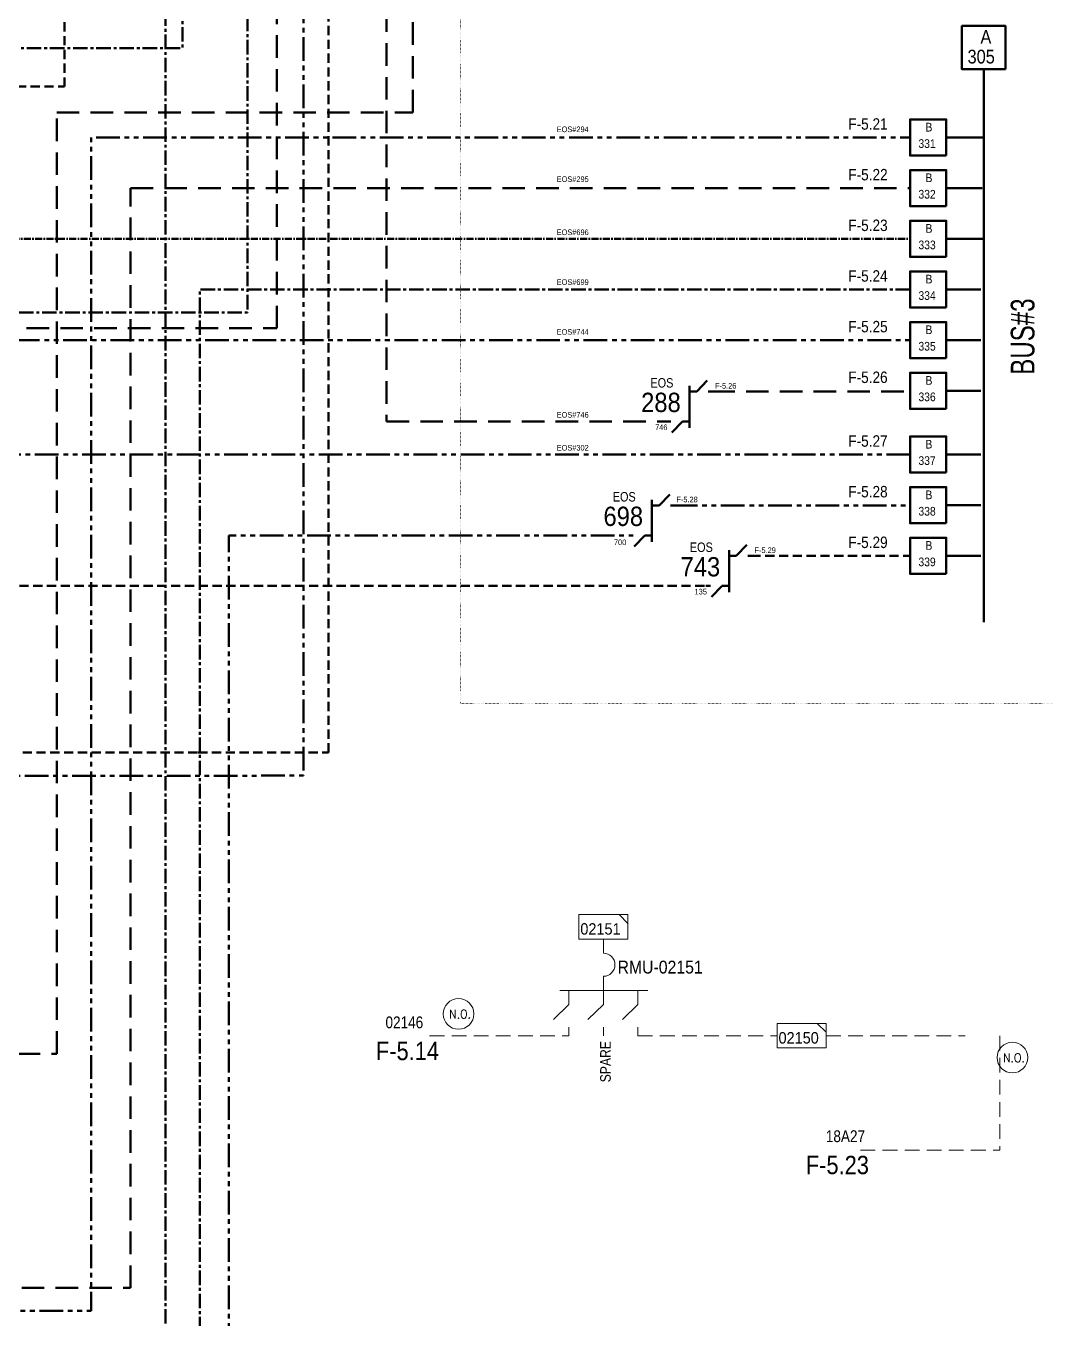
# Model space of a CAD drawing. Header units: metres. Extents: x 65984 to 144644, y -19036 to 23726.
# Drawn here: x 121396 to 121924, y 20476 to 21146 of the extents above; entities that cross this region are included whole.
import ezdxf
from ezdxf.enums import TextEntityAlignment as Align

# ---------------------------------------------------------------- set-up
doc = ezdxf.new("R2010")
doc.units = ezdxf.units.M
doc.header["$MEASUREMENT"] = 0
for name, pattern in [('( Center )', [2, 1.25, -0.25, 0.25, -0.25]), ('( Phantom )', [2.5, 1.25, -0.25, 0.25, -0.25, 0.25, -0.25]), ('DGN Style 1', [0.6, 0, -0.6]), ('HIDDEN2', [2381.25, 1587.5, -793.75])]:
    doc.linetypes.add(name, pattern=pattern)
doc.layers.get('0').update_dxf_attribs({"color": 95, "lineweight": 40})
for name, color, linetype, lineweight in [('d_eos', 111, 'Continuous', 40), ('d_eos no', 121, 'Continuous', 40), ('d_grid line', 7, 'DGN Style 1', 0), ('d_switch', 95, 'Continuous', 40), ('d_tf no', 6, 'Continuous', 40), ('d_ug cable', 95, 'Continuous', 40), ('d_ug main line', 95, 'Continuous', 40), ('FDR  1  05', 172, 'Continuous', 40), ('FDR  1  16', 234, 'Continuous', 40), ('GRID STATION 01', 7, 'Continuous', 40), ('Level 37', 7, 'Continuous', 0), ('SW N O', 114, 'Continuous', 30)]:
    doc.layers.add(name, color=color, linetype=linetype, lineweight=lineweight)
doc.styles.add('Style-Arial', font='arial.ttf')
doc.styles.add('Style-ENGINEERING', font='ENGINEERING.shx')
doc.styles.add('Style-msdefault', font='msdefault.shx')
doc.styles.add('Style-STANDARD', font='STANDARD.shx')

# ---------------------------------------------------------------- blocks, each defined once
blk = doc.blocks.new('TF_8')
at = {"color": 0, "linetype": 'ByBlock', "lineweight": -2}
blk.add_line((6.3, 4.95), (9.9, 1.35), dxfattribs=at)
blk.add_3dface([(-10.1, 4.95), (9.9, 4.95), (9.9, -5.05), (-10.1, -5.05)], dxfattribs=at)
blk = doc.blocks.new('*U2917')
at = {"layer": 'FDR  1  05', "color": 134, "linetype": 'Continuous', "lineweight": 13, "flags": 128}
blk.add_lwpolyline([(5.48, 4.27), (8.55, 1.2), (8.55, 4.27)], close=True, dxfattribs=at)
at = {"layer": 'FDR  1  05', "color": 134, "linetype": 'Continuous', "lineweight": 13, "xscale": 0.8535245333131426, "yscale": 0.8535245333131426, "zscale": 0.4603086052944557, "rotation": 359.9999999999999}
blk.add_blockref('TF_8', (0.1, 0.05), dxfattribs=at)
blk = doc.blocks.new('*U3883')
at = {"layer": 'd_eos', "color": 7, "linetype": 'Continuous', "lineweight": 13, "ltscale": 1.001928}
for p, q in [((1.61, 27.8), (1.61, 19.69)), ((1.61, 6.37), (1.61, -1.74)), ((-23.51, -1.74), (27.12, -1.74)), ((-18.25, -1.8), (-18.25, -9.91)), ((1.61, -1.8), (1.62, -9.91)), ((21.47, -1.8), (21.48, -9.91)), ((-18.25, -9.91), (-27.12, -18.53)), ((1.62, -9.91), (-7.26, -18.53)), ((21.48, -9.91), (12.6, -18.53)), ((-18.24, -22.89), (-18.24, -27.82)), ((1.62, -22.89), (1.62, -27.82)), ((21.48, -22.89), (21.48, -27.82))]:
    blk.add_line(p, q, dxfattribs=at)
at = {"layer": 'd_ug cable', "color": 2, "linetype": 'Continuous', "lineweight": 0}
blk.add_arc((1.61, 13.03), 6.66, 270, 90, dxfattribs=at)
blk = doc.blocks.new('*U3884')
at = {"layer": 'SW N O', "color": 3, "lineweight": 13, "ltscale": 0.426762}
blk.add_circle((0, 0), 16.8, dxfattribs=at)
at = {"layer": 'SW N O', "color": 3, "lineweight": 13, "style": 'Style-STANDARD'}
blk.add_text('N.O.', height=9.6, dxfattribs=at).set_placement((1.7, -0.2), align=Align.MIDDLE_CENTER)

msp = doc.modelspace()

# ---------------------------------------------------------------- linework, layer by layer
at = {"layer": 'd_eos', "color": 7, "linetype": 'Continuous', "lineweight": 211, "ltscale": 0.54966}
for p, q in [((121739.74, 20937.76), (121739.74, 20959.51)), ((121739.74, 20956.61), (121743.47, 20956.61)), ((121743.47, 20956.61), (121748.91, 20962.23)), ((121749.43, 20956.61), (121751.7, 20956.61)), ((121730.05, 20940.97), (121727.78, 20940.97)), ((121736.01, 20940.97), (121730.56, 20935.35)), ((121739.74, 20940.97), (121736.01, 20940.97)), ((121723.96, 20897.61), (121729.41, 20903.22)), ((121720.23, 20878.76), (121720.23, 20900.51)), ((121720.23, 20897.61), (121723.96, 20897.61)), ((121729.92, 20897.61), (121732.19, 20897.61)), ((121710.54, 20881.97), (121708.27, 20881.97)), ((121716.5, 20881.97), (121711.06, 20876.35)), ((121720.23, 20881.97), (121716.5, 20881.97)), ((121763.89, 20871.49), (121769.34, 20877.1)), ((121760.17, 20852.64), (121760.16, 20874.39)), ((121760.17, 20871.49), (121763.89, 20871.49)), ((121769.86, 20871.49), (121772.12, 20871.49)), ((121750.47, 20855.85), (121748.21, 20855.85)), ((121756.44, 20855.84), (121750.99, 20850.23)), ((121760.17, 20855.85), (121756.44, 20855.85))]:
    msp.add_line(p, q, dxfattribs=at)
at = {"layer": 'd_grid line', "color": 7, "linetype": 'DGN Style 1', "lineweight": 0, "flags": 128}
msp.add_lwpolyline([(122066.78, 21740.77), (121621.13, 21740.77), (121621.13, 20794.93), (122066.78, 20794.93)], close=True, dxfattribs=at)
at = {"layer": 'd_ug cable', "color": 1, "linetype": 'HIDDEN2', "lineweight": 140, "ltscale": 0.003}
msp.add_lwpolyline([(121291.27, 21114.44), (121415.96, 21114.44), (121415.96, 21658.5), (121854.14, 21658.5)], dxfattribs=at)
at = {"layer": 'd_ug cable', "color": 131, "linetype": 'HIDDEN2', "lineweight": 158, "ltscale": 0.003}
msp.add_lwpolyline([(121265.72, 20769.63), (121485.2, 20769.63), (121485.2, 20769.63), (121552.67, 20769.63), (121552.67, 21297.01), (121854.14, 21297.01)], dxfattribs=at)
at = {"layer": 'd_ug cable', "color": 174, "linetype": 'HIDDEN2', "lineweight": 158, "ltscale": 0.003}
for points in [[(121192.09, 21257.15), (121225.33, 21257.15), (121225.33, 21096.62), (121335.46, 21096.62), (121335.46, 20855.85), (121748.21, 20855.85)], [(121771.75, 20871.49), (121853.93, 20871.49)]]:
    msp.add_lwpolyline(points, dxfattribs=at)
at = {"layer": 'd_ug cable', "color": 134, "linetype": 'HIDDEN2', "lineweight": 13, "ltscale": 0.004805}
for points in [[(121605.09, 20622.94), (121605.09, 20622.94), (121605.09, 20622.94), (121677.19, 20622.94)], [(121712.94, 20622.94), (121712.94, 20622.94), (121712.94, 20622.94), (121785.04, 20622.94)], [(121810.38, 20622.94), (121810.38, 20622.94), (121810.38, 20622.94), (121882.48, 20622.94)], [(121900.36, 20622.94), (121900.36, 20622.94), (121900.36, 20622.94), (121900.36, 20563.77)], [(121828.26, 20563.77), (121828.26, 20563.77), (121828.26, 20563.77), (121900.36, 20563.77)]]:
    msp.add_lwpolyline(points, dxfattribs=at)
at = {"layer": 'd_ug main line', "color": 13, "linetype": '( Phantom )', "lineweight": 140, "ltscale": 9.8}
msp.add_line((121853.93, 20923.96), (121373.56, 20923.96), dxfattribs=at)
at = {"layer": 'd_ug main line', "color": 55, "linetype": 'HIDDEN2', "lineweight": 140, "ltscale": 0.00735}
msp.add_lwpolyline([(121273.81, 20989.34), (121525.93, 20989.34), (121525.93, 21349.48), (121854.14, 21349.48)], dxfattribs=at)
at = {"layer": 'd_ug main line', "color": 36, "linetype": '( Phantom )', "lineweight": 158, "ltscale": 9.8, "flags": 128}
msp.add_lwpolyline([(121272.9, 20757.62), (121516.02, 20757.62), (121516.02, 20757.68), (121539.76, 20757.68), (121539.76, 21323.25), (121854.14, 21323.25)], dxfattribs=at)
at = {"layer": 'd_ug main line', "color": 18, "linetype": 'HIDDEN2', "lineweight": 140, "ltscale": 0.00735}
for points in [[(121411.98, 21101.09), (121596.38, 21101.09), (121596.38, 21244.55)], [(121356.73, 20613.65), (121411.98, 20613.65), (121411.98, 21101.09)]]:
    msp.add_lwpolyline(points, dxfattribs=at)
at = {"layer": 'd_ug main line', "color": 135, "linetype": 'HIDDEN2', "lineweight": 140, "ltscale": 0.00735}
for points in [[(121275.68, 21154.44), (121582.83, 21154.44), (121582.83, 20940.97), (121727.78, 20940.97)], [(121751.45, 20956.61), (121853.93, 20956.61)]]:
    msp.add_lwpolyline(points, dxfattribs=at)
at = {"layer": 'd_ug main line', "color": 134, "linetype": '( Phantom )', "lineweight": 200, "ltscale": 9.8, "flags": 128}
msp.add_lwpolyline([(121280.5, 20480.42), (121429.81, 20480.42), (121429.81, 21088.12), (121853.93, 21088.12)], dxfattribs=at)
at = {"layer": 'd_ug main line', "color": 6, "linetype": 'HIDDEN2', "lineweight": 158, "ltscale": 0.00735}
msp.add_lwpolyline([(121271.32, 20492.36), (121450.24, 20492.36), (121450.24, 21061.89), (121853.93, 21061.89)], dxfattribs=at)
at = {"layer": 'd_ug main line', "color": 95, "linetype": '( Center )', "lineweight": 140, "ltscale": 2.94, "flags": 128}
msp.add_lwpolyline([(121278.7, 20893.12), (121351.79, 20893.12), (121351.79, 21035.66), (121853.93, 21035.66)], dxfattribs=at)
at = {"layer": 'd_ug main line', "color": 231, "linetype": '( Phantom )', "lineweight": 158, "ltscale": 9.8, "flags": 128}
msp.add_lwpolyline([(121279.08, 20923.46), (121321.88, 20923.46), (121321.88, 20983.19), (121853.93, 20983.19)], dxfattribs=at)
at = {"layer": 'd_ug main line', "color": 206, "linetype": '( Phantom )', "lineweight": 200, "ltscale": 9.8, "flags": 128}
for points in [[(121731.49, 20897.61), (121853.93, 20897.61)], [(121291.03, 20348.53), (121501.16, 20348.53), (121501.16, 20881.97), (121708.27, 20881.97)]]:
    msp.add_lwpolyline(points, dxfattribs=at)
at = {"layer": 'FDR  1  16', "color": 211, "linetype": '( Center )', "lineweight": 140, "ltscale": 6, "flags": 128}
msp.add_lwpolyline([(121276.45, 21134.44), (121477.11, 21134.44), (121477.11, 21579.8), (121721.37, 21579.8)], dxfattribs=at)
at = {"layer": 'FDR  1  16', "color": 191, "linetype": '( Center )', "lineweight": 158, "ltscale": 6, "flags": 128}
msp.add_lwpolyline([(121699.35, 21486.38), (121468.36, 21486.38), (121468.36, 20178.15)], dxfattribs=at)
at = {"layer": 'FDR  1  16', "color": 241, "linetype": '( Center )', "lineweight": 158, "ltscale": 6, "flags": 128}
msp.add_lwpolyline([(121284.39, 20997.42), (121510.7, 20997.42), (121510.7, 21401.95), (121854.14, 21401.95)], dxfattribs=at)
at = {"layer": 'FDR  1  16', "color": 214, "linetype": '( Center )', "lineweight": 158, "ltscale": 6, "flags": 128}
msp.add_lwpolyline([(121853.93, 21009.42), (121486.02, 21009.42), (121486.02, 20394.21), (121102.14, 20394.21), (121102.14, 20373.7)], dxfattribs=at)
at = {"layer": 'GRID STATION 01', "lineweight": 211, "ltscale": 0.379284}
msp.add_line((121892.08, 20837.09), (121892.09, 21123.44), dxfattribs=at)
at = {"layer": 'GRID STATION 01', "color": 134, "lineweight": 70, "ltscale": 0.379284}
msp.add_line((121891.88, 21088.12), (121872.66, 21088.12), dxfattribs=at)
at = {"layer": 'GRID STATION 01', "color": 6, "lineweight": 70, "ltscale": 0.379284}
msp.add_line((121891.3, 21061.89), (121872.66, 21061.89), dxfattribs=at)
at = {"layer": 'GRID STATION 01', "color": 95, "lineweight": 70, "ltscale": 0.379284}
msp.add_line((121891.88, 21035.66), (121872.66, 21035.66), dxfattribs=at)
at = {"layer": 'GRID STATION 01', "color": 214, "lineweight": 70, "ltscale": 0.379284}
msp.add_line((121890.51, 21009.42), (121872.66, 21009.42), dxfattribs=at)
at = {"layer": 'GRID STATION 01', "color": 231, "lineweight": 70, "ltscale": 0.379284}
msp.add_line((121890.51, 20983.19), (121872.66, 20983.19), dxfattribs=at)
at = {"layer": 'GRID STATION 01', "color": 135, "lineweight": 70, "ltscale": 0.379284}
msp.add_line((121890.51, 20956.96), (121872.66, 20956.96), dxfattribs=at)
at = {"layer": 'GRID STATION 01', "color": 13, "lineweight": 70, "ltscale": 0.379284}
msp.add_line((121890.51, 20923.96), (121872.66, 20923.96), dxfattribs=at)
at = {"layer": 'GRID STATION 01', "color": 206, "lineweight": 70, "ltscale": 0.379284}
msp.add_line((121890.51, 20897.72), (121872.66, 20897.72), dxfattribs=at)
at = {"layer": 'GRID STATION 01', "color": 174, "lineweight": 70, "ltscale": 0.379284}
msp.add_line((121890.51, 20871.49), (121872.66, 20871.49), dxfattribs=at)
at = {"layer": 'GRID STATION 01', "color": 1, "lineweight": 70, "ltscale": 0.379284, "flags": 128}
msp.add_lwpolyline([(121903.27, 21123.44), (121903.27, 21145.92), (121880.79, 21145.92), (121880.79, 21123.44)], close=True, dxfattribs=at)
at = {"layer": 'GRID STATION 01', "color": 134, "lineweight": 70, "ltscale": 0.379284, "flags": 128}
msp.add_lwpolyline([(121872.66, 21078.76), (121872.66, 21097.49), (121853.93, 21097.49), (121853.93, 21078.76)], close=True, dxfattribs=at)
at = {"layer": 'GRID STATION 01', "color": 6, "lineweight": 70, "ltscale": 0.379284, "flags": 128}
msp.add_lwpolyline([(121872.66, 21052.52), (121872.66, 21071.26), (121853.93, 21071.26), (121853.93, 21052.52)], close=True, dxfattribs=at)
at = {"layer": 'GRID STATION 01', "color": 95, "lineweight": 70, "ltscale": 0.379284, "flags": 128}
msp.add_lwpolyline([(121872.66, 21026.29), (121872.66, 21045.02), (121853.93, 21045.02), (121853.93, 21026.29)], close=True, dxfattribs=at)
at = {"layer": 'GRID STATION 01', "color": 214, "lineweight": 70, "ltscale": 0.379284, "flags": 128}
msp.add_lwpolyline([(121872.66, 21000.06), (121872.66, 21018.79), (121853.93, 21018.79), (121853.93, 21000.06)], close=True, dxfattribs=at)
at = {"layer": 'GRID STATION 01', "color": 231, "lineweight": 70, "ltscale": 0.379284, "flags": 128}
msp.add_lwpolyline([(121872.66, 20973.82), (121872.66, 20992.56), (121853.93, 20992.56), (121853.93, 20973.82)], close=True, dxfattribs=at)
at = {"layer": 'GRID STATION 01', "color": 135, "lineweight": 70, "ltscale": 0.379284, "flags": 128}
msp.add_lwpolyline([(121872.66, 20947.59), (121872.66, 20966.32), (121853.93, 20966.32), (121853.93, 20947.59)], close=True, dxfattribs=at)
at = {"layer": 'GRID STATION 01', "color": 13, "lineweight": 70, "ltscale": 0.379284, "flags": 128}
msp.add_lwpolyline([(121872.66, 20914.59), (121872.66, 20933.32), (121853.93, 20933.32), (121853.93, 20914.59)], close=True, dxfattribs=at)
at = {"layer": 'GRID STATION 01', "color": 206, "lineweight": 70, "ltscale": 0.379284, "flags": 128}
msp.add_lwpolyline([(121872.66, 20888.36), (121872.66, 20907.09), (121853.93, 20907.09), (121853.93, 20888.36)], close=True, dxfattribs=at)
at = {"layer": 'GRID STATION 01', "color": 174, "lineweight": 70, "ltscale": 0.379284, "flags": 128}
msp.add_lwpolyline([(121872.66, 20862.12), (121872.66, 20880.86), (121853.93, 20880.86), (121853.93, 20862.12)], close=True, dxfattribs=at)

# ---------------------------------------------------------------- block references
at = {"layer": 'd_eos', "color": 7, "linetype": 'Continuous', "lineweight": 13, "ltscale": 1.001928, "xscale": 0.9, "yscale": 0.9, "zscale": 0.9}
msp.add_blockref('*U3883', (121693.61, 20647.98), dxfattribs=at)
at = {"layer": 'FDR  1  05', "color": 134, "linetype": 'Continuous', "lineweight": 13, "xscale": 1.484890758775619, "yscale": 1.484890758775619, "zscale": 1.484890758775619}
for p in [(121695.04, 20679.33), (121797.69, 20622.93)]:
    msp.add_blockref('*U2917', p, dxfattribs=at)
at = {"layer": 'SW N O', "color": 3, "lineweight": 13, "xscale": 0.4725870887122366, "yscale": 0.4725870887122366, "zscale": 0.4725870887122366}
for p in [(121620.06, 20634.24), (121906.92, 20611.65)]:
    msp.add_blockref('*U3884', p, dxfattribs=at)

# ---------------------------------------------------------------- texts
at = {"layer": 'd_eos no', "color": 7, "linetype": 'Continuous', "lineweight": 140, "style": 'Style-Arial', "width": 0.88}
for s, p in [('288', (121714.64, 20945.94)), ('698', (121695.13, 20886.93)), ('743', (121735.07, 20860.81))]:
    msp.add_text(s, height=10, dxfattribs=at).set_placement(p)
at = {"layer": 'd_eos no', "color": 7, "linetype": 'Continuous', "lineweight": 13, "ltscale": 0.524182, "style": 'Style-Arial', "width": 0.88}
msp.add_text('RMU-02151', height=6.655, dxfattribs=at).set_placement((121702.41, 20661.82), align=Align.TOP_LEFT)
at = {"layer": 'd_switch', "color": 2, "linetype": 'Continuous', "lineweight": 30, "style": 'Style-msdefault', "width": 0.857143}
for s, p in [('EOS#294', (121670.9, 21093.8)), ('EOS#295', (121670.9, 21067.99)), ('EOS#696', (121670.9, 21040.48)), ('EOS#699', (121670.9, 21014.68)), ('EOS#744', (121670.9, 20988.89)), ('EOS#746', (121670.9, 20945.96)), ('EOS#302', (121670.9, 20928.9))]:
    msp.add_text(s, height=2.92, dxfattribs=at).set_placement(p, align=Align.TOP_LEFT)
at = {"layer": 'd_switch', "color": 135, "linetype": 'Continuous', "lineweight": 30, "style": 'Style-msdefault', "width": 0.857143}
for s, p in [('F-5.26', (121752.91, 20960.96)), ('746', (121721.89, 20939.51))]:
    msp.add_text(s, height=2.92, dxfattribs=at).set_placement(p, align=Align.TOP_LEFT)
at = {"layer": 'd_switch', "color": 206, "linetype": 'Continuous', "lineweight": 30, "style": 'Style-msdefault', "width": 0.857143}
for s, p in [('F-5.28', (121732.9, 20902.1)), ('700', (121700.56, 20879.93))]:
    msp.add_text(s, height=2.92, dxfattribs=at).set_placement(p, align=Align.TOP_LEFT)
at = {"layer": 'd_switch', "color": 174, "linetype": 'Continuous', "lineweight": 30, "style": 'Style-msdefault', "width": 0.857143}
for s, p in [('F-5.29', (121773.34, 20875.83)), ('135', (121742.32, 20854.38))]:
    msp.add_text(s, height=2.92, dxfattribs=at).set_placement(p, align=Align.TOP_LEFT)
at = {"layer": 'd_switch', "color": 5, "linetype": 'Continuous', "lineweight": 13, "ltscale": 1.071503, "style": 'Style-ENGINEERING', "width": 0.857143}
for s, p in [('02146', (121582.22, 20632.95)), ('18A27', (121810.29, 20573.98))]:
    msp.add_text(s, height=6.132, dxfattribs=at).set_placement(p, align=Align.TOP_LEFT)
at = {"layer": 'd_switch', "color": 206, "linetype": 'Continuous', "lineweight": 13, "ltscale": 0.9, "style": 'Style-ENGINEERING', "width": 0.857143}
msp.add_text('SPARE', height=5.494, rotation=90, dxfattribs=at).set_placement((121693.41, 20598.84), align=Align.TOP_LEFT)
at = {"layer": 'd_tf no', "color": 134, "linetype": 'Continuous', "lineweight": 13, "style": 'Style-msdefault', "width": 0.945946}
for s, p in [('02151', (121683.14, 20681.22)), ('02150', (121785.79, 20624.82))]:
    msp.add_text(s, height=5.926, dxfattribs=at).set_placement(p, align=Align.TOP_LEFT)
at = {"layer": 'GRID STATION 01', "linetype": 'Continuous', "lineweight": 40, "style": 'Style-msdefault', "width": 0.888889}
for s, height, p in [('A', 7.13, (121890.37, 21143.78)), ('305', 7.128, (121883.68, 21133.56)), ('F-5.21', 5.94, (121821.9, 21098.07)), ('F-5.22', 5.94, (121821.9, 21071.83)), ('F-5.24', 5.94, (121821.9, 21019.37)), ('F-5.25', 5.94, (121821.9, 20993.13)), ('F-5.26', 5.94, (121821.9, 20966.9)), ('F-5.27', 5.94, (121821.9, 20933.9)), ('F-5.28', 5.94, (121821.9, 20907.67))]:
    msp.add_text(s, height=height, dxfattribs=at).set_placement(p, align=Align.TOP_LEFT)
at = {"layer": 'GRID STATION 01', "color": 134, "linetype": 'Continuous', "lineweight": 40, "style": 'Style-msdefault', "width": 0.888889}
for s, p in [('B', (121861.92, 21095.71)), ('331', (121858.26, 21087.2))]:
    msp.add_text(s, height=4.5, dxfattribs=at).set_placement(p, align=Align.TOP_LEFT)
at = {"layer": 'GRID STATION 01', "color": 6, "linetype": 'Continuous', "lineweight": 40, "style": 'Style-msdefault', "width": 0.888889}
for s, p in [('B', (121861.92, 21069.48)), ('332', (121858.26, 21060.96))]:
    msp.add_text(s, height=4.5, dxfattribs=at).set_placement(p, align=Align.TOP_LEFT)
at = {"layer": 'GRID STATION 01', "color": 95, "linetype": 'Continuous', "lineweight": 40, "style": 'Style-msdefault', "width": 0.888889}
for s, height, p in [('F-5.23', 5.94, (121821.9, 21045.6)), ('B', 4.5, (121861.92, 21043.24)), ('333', 4.5, (121858.26, 21034.73))]:
    msp.add_text(s, height=height, dxfattribs=at).set_placement(p, align=Align.TOP_LEFT)
at = {"layer": 'GRID STATION 01', "color": 214, "linetype": 'Continuous', "lineweight": 40, "style": 'Style-msdefault', "width": 0.888889}
for s, p in [('B', (121861.92, 21017.01)), ('334', (121858.26, 21008.5))]:
    msp.add_text(s, height=4.5, dxfattribs=at).set_placement(p, align=Align.TOP_LEFT)
at = {"layer": 'GRID STATION 01', "linetype": 'Continuous', "lineweight": 40, "style": 'Style-Arial', "width": 0.727273}
msp.add_text('BUS#3', height=12.269, rotation=90, dxfattribs=at).set_placement((121912.22, 20985), align=Align.MIDDLE_CENTER)
at = {"layer": 'GRID STATION 01', "color": 231, "linetype": 'Continuous', "lineweight": 40, "style": 'Style-msdefault', "width": 0.888889}
for s, p in [('B', (121861.92, 20990.78)), ('335', (121858.26, 20982.26))]:
    msp.add_text(s, height=4.5, dxfattribs=at).set_placement(p, align=Align.TOP_LEFT)
at = {"layer": 'GRID STATION 01', "color": 135, "linetype": 'Continuous', "lineweight": 40, "style": 'Style-msdefault', "width": 0.888889}
for s, p in [('B', (121861.92, 20964.54)), ('336', (121858.26, 20956.03))]:
    msp.add_text(s, height=4.5, dxfattribs=at).set_placement(p, align=Align.TOP_LEFT)
at = {"layer": 'GRID STATION 01', "color": 13, "linetype": 'Continuous', "lineweight": 40, "style": 'Style-msdefault', "width": 0.888889}
for s, p in [('B', (121861.91, 20931.54)), ('337', (121858.26, 20923.03))]:
    msp.add_text(s, height=4.5, dxfattribs=at).set_placement(p, align=Align.TOP_LEFT)
at = {"layer": 'GRID STATION 01', "color": 206, "linetype": 'Continuous', "lineweight": 40, "style": 'Style-msdefault', "width": 0.888889}
for s, p in [('B', (121861.91, 20905.31)), ('338', (121858.26, 20896.8))]:
    msp.add_text(s, height=4.5, dxfattribs=at).set_placement(p, align=Align.TOP_LEFT)
at = {"layer": 'GRID STATION 01', "color": 174, "linetype": 'Continuous', "lineweight": 40, "style": 'Style-msdefault', "width": 0.888889}
for s, height, p in [('F-5.29', 5.94, (121821.9, 20881.43)), ('B', 4.5, (121861.91, 20879.08)), ('339', 4.5, (121858.26, 20870.56))]:
    msp.add_text(s, height=height, dxfattribs=at).set_placement(p, align=Align.TOP_LEFT)
at = {"layer": 'GRID STATION 01', "color": 2, "linetype": 'Continuous', "lineweight": 13, "style": 'Style-msdefault', "width": 0.888889}
for s, p in [('F-5.14', (121577.27, 20619.83)), ('F-5.23', (121799.93, 20560.77))]:
    msp.add_text(s, height=9.514, dxfattribs=at).set_placement(p, align=Align.TOP_LEFT)
at = {"layer": 'Level 37', "color": 7, "linetype": 'Continuous', "lineweight": 100, "style": 'Style-msdefault', "width": 0.86}
for p in [(121731.33, 20958.6), (121711.82, 20899.6), (121751.76, 20873.48)]:
    msp.add_text('EOS', height=4.9, rotation=359.99963, dxfattribs=at).set_placement(p, align=Align.RIGHT)

doc.saveas('drawing.dxf')
